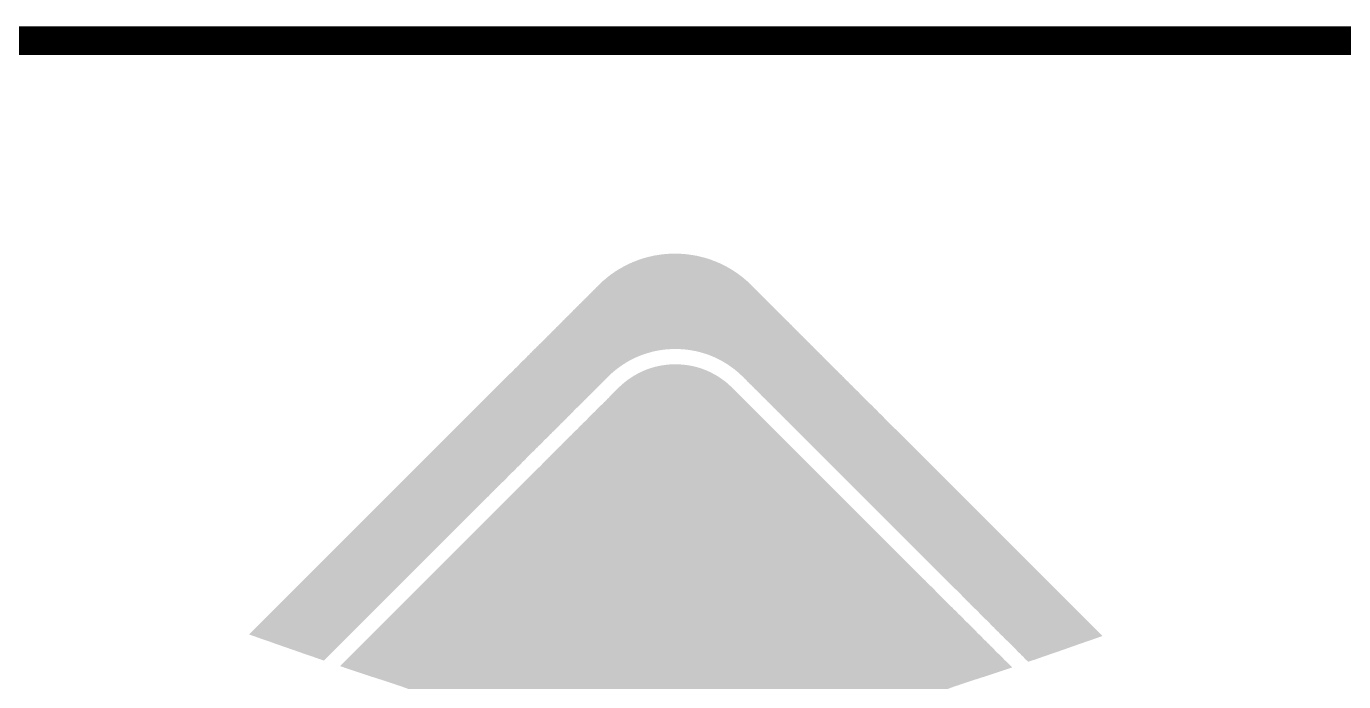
# Model space of a CAD drawing. Extents: x -689 to 317106, y 182884 to 219577.
# Drawn here: x 109086 to 109771, y 184351 to 184692 of the extents above; entities that cross this region are included whole.
import ezdxf
from ezdxf.enums import TextEntityAlignment as Align

# ---------------------------------------------------------------- set-up
doc = ezdxf.new("R2010")
doc.units = 0
doc.header["$LTSCALE"] = 500
doc.header["$MEASUREMENT"] = 0
for name, color, linetype in [('CX-BORD', 7, 'Continuous'), ('CX-BORD-LIN2', 7, 'Continuous'), ('CZ-TEX0', 7, 'Continuous'), ('CZ-TEX1', 7, 'Continuous'), ('CZ-TEX2', 7, 'Continuous'), ('CZ-TEX3', 7, 'Continuous')]:
    doc.layers.add(name, color=color, linetype=linetype)
doc.styles.add('TB_BTXT', font='')
doc.styles.add('TB_TEXT', font='')
doc.styles.get('TB_BTXT').set_extended_font_data('Dotum')
doc.styles.get('TB_TEXT').set_extended_font_data('Dotum')

# ---------------------------------------------------------------- blocks, each defined once
blk = doc.blocks.new('CXBLKA1')
at = {"layer": 'CX-BORD'}
h = blk.add_hatch(color=7, dxfattribs=at)
h.dxf.hatch_style = 1
h.paths.add_polyline_path([(51.462, 32.787), (51.49, 32.783), (51.517, 32.779), (51.544, 32.774), (51.571, 32.769), (51.598, 32.762), (51.624, 32.755), (51.65, 32.747), (51.676, 32.739), (51.702, 32.73), (51.727, 32.72), (51.752, 32.709), (51.777, 32.698), (51.801, 32.686), (51.826, 32.673), (51.849, 32.66), (51.873, 32.645), (51.896, 32.631), (51.919, 32.615), (51.941, 32.599), (51.963, 32.583), (51.985, 32.565), (52.006, 32.547), (52.026, 32.529), (52.043, 32.513), (52.053, 32.503), (52.055, 32.501), (52.062, 32.494), (52.063, 32.493), (52.063, 32.492), (52.064, 32.491), (52.065, 32.491), (52.066, 32.49), (52.067, 32.488), (52.068, 32.487), (52.069, 32.486), (52.071, 32.485), (52.072, 32.484), (52.073, 32.483), (52.074, 32.481), (52.076, 32.48), (52.077, 32.479), (52.079, 32.477), (52.08, 32.476), (52.082, 32.474), (52.083, 32.473), (52.085, 32.471), (52.087, 32.469), (52.088, 32.468), (52.09, 32.466), (52.092, 32.464), (52.094, 32.462), (52.096, 32.46), (52.097, 32.458), (52.099, 32.456), (52.101, 32.454), (52.103, 32.452), (52.106, 32.45), (52.108, 32.448), (52.11, 32.446), (52.112, 32.444), (52.114, 32.441), (52.117, 32.439), (52.119, 32.437), (52.121, 32.434), (52.124, 32.432), (52.126, 32.429), (52.129, 32.427), (52.131, 32.424), (52.134, 32.422), (52.137, 32.419), (52.139, 32.417), (52.142, 32.414), (52.145, 32.411), (52.148, 32.408), (52.15, 32.405), (52.153, 32.403), (52.156, 32.4), (52.159, 32.397), (52.162, 32.394), (52.165, 32.391), (52.168, 32.388), (52.171, 32.384), (52.174, 32.381), (52.178, 32.378), (52.181, 32.375), (52.184, 32.372), (52.187, 32.368), (52.191, 32.365), (52.194, 32.362), (52.198, 32.358), (52.201, 32.355), (52.205, 32.351), (52.208, 32.348), (52.212, 32.344), (52.215, 32.341), (52.219, 32.337), (52.223, 32.333), (52.226, 32.33), (52.23, 32.326), (52.234, 32.322), (52.238, 32.318), (52.242, 32.314), (52.245, 32.31), (52.249, 32.306), (52.253, 32.303), (52.257, 32.299), (52.261, 32.294), (52.265, 32.29), (52.27, 32.286), (52.274, 32.282), (52.278, 32.278), (52.282, 32.274), (52.286, 32.27), (52.291, 32.265), (52.295, 32.261), (52.299, 32.257), (52.304, 32.252), (52.308, 32.248), (52.312, 32.243), (52.317, 32.239), (52.321, 32.234), (52.326, 32.23), (52.331, 32.225), (52.335, 32.221), (52.34, 32.216), (52.345, 32.211), (52.349, 32.207), (52.354, 32.202), (52.359, 32.197), (52.364, 32.192), (52.368, 32.187), (52.373, 32.183), (52.378, 32.178), (52.383, 32.173), (52.388, 32.168), (52.393, 32.163), (52.398, 32.158), (52.403, 32.153), (52.408, 32.148), (52.413, 32.142), (52.419, 32.137), (52.424, 32.132), (52.429, 32.127), (52.434, 32.122), (52.44, 32.116), (52.445, 32.111), (52.45, 32.106), (52.456, 32.1), (52.461, 32.095), (52.466, 32.09), (52.472, 32.084), (52.477, 32.079), (52.483, 32.073), (52.488, 32.068), (52.494, 32.062), (52.499, 32.056), (52.505, 32.051), (52.511, 32.045), (52.516, 32.039), (52.522, 32.034), (52.528, 32.028), (52.534, 32.022), (52.539, 32.017), (52.545, 32.011), (52.551, 32.005), (52.557, 31.999), (52.563, 31.993), (52.569, 31.987), (52.575, 31.981), (52.581, 31.975), (52.587, 31.969), (52.593, 31.963), (52.599, 31.957), (52.605, 31.951), (52.617, 31.939), (52.629, 31.927), (52.642, 31.914), (52.654, 31.902), (52.667, 31.889), (52.68, 31.876), (52.692, 31.863), (52.705, 31.851), (52.718, 31.838), (52.732, 31.824), (52.745, 31.811), (52.758, 31.798), (52.771, 31.785), (52.785, 31.771), (52.798, 31.758), (52.812, 31.744), (52.826, 31.73), (52.839, 31.717), (52.853, 31.703), (52.867, 31.689), (52.881, 31.675), (52.895, 31.661), (52.91, 31.646), (52.924, 31.632), (52.938, 31.618), (52.953, 31.603), (52.967, 31.589), (52.982, 31.574), (52.996, 31.56), (53.011, 31.545), (53.026, 31.53), (53.041, 31.515), (53.055, 31.501), (53.07, 31.486), (53.085, 31.471), (53.101, 31.455), (53.116, 31.44), (53.131, 31.425), (53.146, 31.41), (53.162, 31.395), (53.177, 31.379), (53.192, 31.364), (53.208, 31.348), (53.223, 31.333), (53.239, 31.317), (53.255, 31.302), (53.27, 31.286), (53.286, 31.27), (53.302, 31.254), (53.318, 31.238), (53.333, 31.223), (53.349, 31.207), (53.365, 31.191), (53.381, 31.175), (53.397, 31.159), (53.414, 31.143), (53.43, 31.126), (53.446, 31.11), (53.462, 31.094), (53.478, 31.078), (53.494, 31.062), (53.511, 31.045), (53.527, 31.029), (53.543, 31.013), (53.56, 30.996), (53.576, 30.98), (53.593, 30.963), (53.626, 30.931), (53.659, 30.898), (53.692, 30.864), (53.725, 30.831), (53.758, 30.798), (53.792, 30.765), (53.825, 30.731), (53.858, 30.698), (53.892, 30.664), (53.959, 30.598), (54.026, 30.531), (54.059, 30.497), (54.092, 30.464), (54.126, 30.431), (54.159, 30.397), (54.192, 30.364), (54.226, 30.331), (54.259, 30.298), (54.292, 30.265), (54.325, 30.232), (54.341, 30.215), (54.358, 30.199), (54.374, 30.182), (54.39, 30.166), (54.407, 30.15), (54.423, 30.133), (54.439, 30.117), (54.455, 30.101), (54.472, 30.085), (54.488, 30.069), (54.504, 30.053), (54.52, 30.036), (54.536, 30.02), (54.552, 30.004), (54.568, 29.988), (54.584, 29.973), (54.6, 29.957), (54.616, 29.941), (54.631, 29.925), (54.647, 29.909), (54.663, 29.894), (54.678, 29.878), (54.694, 29.862), (54.71, 29.847), (54.725, 29.831), (54.74, 29.816), (54.756, 29.801), (54.771, 29.785), (54.786, 29.77), (54.802, 29.755), (54.817, 29.74), (54.832, 29.725), (54.847, 29.71), (54.862, 29.695), (54.877, 29.68), (54.892, 29.665), (54.906, 29.65), (54.921, 29.635), (54.936, 29.621), (54.95, 29.606), (54.965, 29.592), (54.979, 29.577), (54.993, 29.563), (55.019, 29.538), (55.048, 29.548), (55.088, 29.561), (55.129, 29.575), (55.17, 29.59), (55.213, 29.605), (55.257, 29.62), (55.301, 29.635), (55.347, 29.651), (55.393, 29.667), (55.44, 29.684), (55.488, 29.701), (55.537, 29.718), (55.586, 29.735), (55.637, 29.753), (55.687, 29.77), (55.791, 29.807), (55.784, 29.814), (55.783, 29.815), (55.782, 29.816), (55.781, 29.817), (55.78, 29.818), (55.778, 29.82), (55.777, 29.821), (55.775, 29.822), (55.774, 29.824), (55.772, 29.826), (55.771, 29.827), (55.769, 29.829), (55.767, 29.831), (55.765, 29.833), (55.763, 29.835), (55.761, 29.837), (55.759, 29.839), (55.756, 29.842), (55.754, 29.844), (55.752, 29.846), (55.749, 29.849), (55.747, 29.851), (55.744, 29.854), (55.741, 29.857), (55.739, 29.859), (55.736, 29.862), (55.733, 29.865), (55.73, 29.868), (55.727, 29.871), (55.724, 29.874), (55.721, 29.877), (55.717, 29.881), (55.714, 29.884), (55.711, 29.887), (55.707, 29.891), (55.704, 29.894), (55.7, 29.898), (55.696, 29.902), (55.693, 29.905), (55.689, 29.909), (55.685, 29.913), (55.681, 29.917), (55.677, 29.921), (55.673, 29.925), (55.669, 29.929), (55.665, 29.933), (55.66, 29.938), (55.656, 29.942), (55.652, 29.946), (55.647, 29.951), (55.643, 29.955), (55.638, 29.96), (55.633, 29.965), (55.629, 29.969), (55.624, 29.974), (55.619, 29.979), (55.614, 29.984), (55.609, 29.989), (55.604, 29.994), (55.599, 29.999), (55.594, 30.004), (55.589, 30.009), (55.584, 30.014), (55.578, 30.02), (55.573, 30.025), (55.567, 30.031), (55.562, 30.036), (55.556, 30.042), (55.551, 30.047), (55.545, 30.053), (55.539, 30.059), (55.534, 30.064), (55.528, 30.07), (55.522, 30.076), (55.516, 30.082), (55.51, 30.088), (55.504, 30.094), (55.498, 30.1), (55.492, 30.106), (55.485, 30.113), (55.479, 30.119), (55.473, 30.125), (55.466, 30.132), (55.46, 30.138), (55.454, 30.144), (55.447, 30.151), (55.44, 30.158), (55.434, 30.164), (55.427, 30.171), (55.42, 30.178), (55.414, 30.184), (55.407, 30.191), (55.4, 30.198), (55.393, 30.205), (55.386, 30.212), (55.379, 30.219), (55.372, 30.226), (55.365, 30.233), (55.357, 30.241), (55.35, 30.248), (55.343, 30.255), (55.336, 30.262), (55.328, 30.27), (55.321, 30.277), (55.313, 30.285), (55.306, 30.292), (55.298, 30.3), (55.291, 30.307), (55.283, 30.315), (55.275, 30.323), (55.268, 30.331), (55.26, 30.338), (55.252, 30.346), (55.244, 30.354), (55.236, 30.362), (55.228, 30.37), (55.22, 30.378), (55.212, 30.386), (55.204, 30.394), (55.196, 30.402), (55.188, 30.41), (55.18, 30.418), (55.171, 30.427), (55.163, 30.435), (55.155, 30.443), (55.146, 30.452), (55.138, 30.46), (55.13, 30.468), (55.121, 30.477), (55.113, 30.485), (55.104, 30.494), (55.095, 30.503), (55.087, 30.511), (55.078, 30.52), (55.069, 30.529), (55.061, 30.537), (55.052, 30.546), (55.043, 30.555), (55.034, 30.564), (55.025, 30.573), (55.017, 30.581), (55.008, 30.59), (54.999, 30.599), (54.99, 30.608), (54.981, 30.617), (54.971, 30.627), (54.962, 30.636), (54.953, 30.645), (54.944, 30.654), (54.935, 30.663), (54.926, 30.672), (54.916, 30.682), (54.907, 30.691), (54.898, 30.7), (54.888, 30.71), (54.879, 30.719), (54.87, 30.728), (54.86, 30.738), (54.851, 30.747), (54.841, 30.757), (54.832, 30.766), (54.822, 30.776), (54.813, 30.785), (54.803, 30.795), (54.793, 30.805), (54.784, 30.814), (54.774, 30.824), (54.764, 30.834), (54.755, 30.843), (54.745, 30.853), (54.735, 30.863), (54.725, 30.873), (54.715, 30.883), (54.706, 30.893), (54.696, 30.902), (54.686, 30.912), (54.676, 30.922), (54.666, 30.932), (54.656, 30.942), (54.646, 30.952), (54.636, 30.962), (54.616, 30.982), (54.596, 31.002), (54.575, 31.023), (54.555, 31.043), (54.535, 31.063), (54.514, 31.084), (54.494, 31.104), (54.473, 31.125), (54.453, 31.146), (54.432, 31.166), (54.411, 31.187), (54.39, 31.208), (54.369, 31.229), (54.348, 31.25), (54.327, 31.271), (54.306, 31.292), (54.285, 31.313), (54.264, 31.334), (54.243, 31.355), (54.222, 31.376), (54.201, 31.397), (54.179, 31.419), (54.158, 31.44), (54.137, 31.461), (54.094, 31.504), (54.052, 31.546), (54.009, 31.589), (53.966, 31.632), (53.923, 31.675), (53.881, 31.717), (53.838, 31.76), (53.795, 31.803), (53.774, 31.824), (53.753, 31.845), (53.732, 31.866), (53.71, 31.888), (53.689, 31.909), (53.668, 31.93), (53.647, 31.951), (53.626, 31.972), (53.605, 31.993), (53.584, 32.014), (53.563, 32.035), (53.542, 32.056), (53.521, 32.077), (53.501, 32.098), (53.48, 32.118), (53.459, 32.139), (53.439, 32.16), (53.418, 32.18), (53.398, 32.201), (53.377, 32.221), (53.357, 32.241), (53.337, 32.261), (53.316, 32.282), (53.296, 32.302), (53.286, 32.312), (53.276, 32.322), (53.266, 32.332), (53.257, 32.342), (53.247, 32.352), (53.237, 32.361), (53.227, 32.371), (53.217, 32.381), (53.207, 32.391), (53.197, 32.401), (53.188, 32.411), (53.178, 32.42), (53.168, 32.43), (53.158, 32.44), (53.149, 32.45), (53.139, 32.459), (53.129, 32.469), (53.12, 32.478), (53.11, 32.488), (53.101, 32.498), (53.091, 32.507), (53.082, 32.517), (53.072, 32.526), (53.063, 32.535), (53.053, 32.545), (53.044, 32.554), (53.035, 32.564), (53.025, 32.573), (53.016, 32.582), (53.007, 32.591), (52.997, 32.601), (52.988, 32.61), (52.979, 32.619), (52.97, 32.628), (52.961, 32.637), (52.952, 32.646), (52.943, 32.655), (52.934, 32.664), (52.925, 32.673), (52.916, 32.682), (52.907, 32.691), (52.898, 32.7), (52.889, 32.709), (52.88, 32.718), (52.872, 32.727), (52.863, 32.735), (52.854, 32.744), (52.846, 32.753), (52.837, 32.761), (52.828, 32.77), (52.82, 32.778), (52.811, 32.787), (52.803, 32.795), (52.794, 32.804), (52.786, 32.812), (52.778, 32.821), (52.769, 32.829), (52.761, 32.837), (52.753, 32.845), (52.745, 32.854), (52.736, 32.862), (52.728, 32.87), (52.72, 32.878), (52.712, 32.886), (52.704, 32.894), (52.696, 32.902), (52.688, 32.91), (52.68, 32.918), (52.673, 32.926), (52.665, 32.933), (52.657, 32.941), (52.649, 32.949), (52.642, 32.956), (52.634, 32.964), (52.627, 32.972), (52.619, 32.979), (52.612, 32.987), (52.604, 32.994), (52.597, 33.001), (52.589, 33.009), (52.582, 33.016), (52.575, 33.023), (52.568, 33.03), (52.561, 33.038), (52.554, 33.045), (52.546, 33.052), (52.539, 33.059), (52.533, 33.066), (52.526, 33.073), (52.519, 33.079), (52.512, 33.086), (52.505, 33.093), (52.499, 33.1), (52.492, 33.106), (52.485, 33.113), (52.479, 33.119), (52.472, 33.126), (52.466, 33.132), (52.46, 33.139), (52.453, 33.145), (52.447, 33.151), (52.441, 33.158), (52.435, 33.164), (52.428, 33.17), (52.422, 33.176), (52.416, 33.182), (52.41, 33.188), (52.405, 33.194), (52.399, 33.2), (52.393, 33.205), (52.387, 33.211), (52.382, 33.217), (52.376, 33.222), (52.37, 33.228), (52.365, 33.233), (52.359, 33.239), (52.354, 33.244), (52.349, 33.249), (52.343, 33.255), (52.338, 33.26), (52.333, 33.265), (52.328, 33.27), (52.323, 33.275), (52.318, 33.28), (52.313, 33.285), (52.308, 33.29), (52.304, 33.295), (52.299, 33.299), (52.294, 33.304), (52.29, 33.309), (52.285, 33.313), (52.281, 33.318), (52.276, 33.322), (52.272, 33.326), (52.268, 33.33), (52.264, 33.335), (52.259, 33.339), (52.255, 33.343), (52.251, 33.347), (52.247, 33.351), (52.244, 33.355), (52.24, 33.358), (52.236, 33.362), (52.232, 33.366), (52.229, 33.369), (52.225, 33.373), (52.222, 33.376), (52.218, 33.38), (52.215, 33.383), (52.212, 33.386), (52.209, 33.39), (52.205, 33.393), (52.202, 33.396), (52.199, 33.399), (52.197, 33.402), (52.194, 33.404), (52.191, 33.407), (52.188, 33.41), (52.186, 33.413), (52.183, 33.415), (52.181, 33.418), (52.178, 33.42), (52.176, 33.422), (52.174, 33.425), (52.172, 33.427), (52.169, 33.429), (52.167, 33.431), (52.165, 33.433), (52.164, 33.435), (52.162, 33.436), (52.16, 33.438), (52.158, 33.44), (52.157, 33.441), (52.142, 33.456), (52.137, 33.461), (52.132, 33.466), (52.127, 33.471), (52.121, 33.476), (52.116, 33.481), (52.111, 33.486), (52.106, 33.491), (52.1, 33.496), (52.095, 33.501), (52.089, 33.505), (52.084, 33.51), (52.079, 33.515), (52.073, 33.519), (52.068, 33.524), (52.062, 33.529), (52.057, 33.533), (52.051, 33.538), (52.046, 33.542), (52.04, 33.546), (52.034, 33.551), (52.029, 33.555), (52.023, 33.559), (52.018, 33.564), (52.012, 33.568), (52.006, 33.572), (52, 33.576), (51.995, 33.58), (51.989, 33.584), (51.983, 33.588), (51.977, 33.592), (51.972, 33.596), (51.966, 33.6), (51.96, 33.604), (51.954, 33.608), (51.948, 33.611), (51.942, 33.615), (51.936, 33.619), (51.93, 33.622), (51.924, 33.626), (51.918, 33.629), (51.912, 33.633), (51.906, 33.636), (51.9, 33.64), (51.894, 33.643), (51.888, 33.647), (51.882, 33.65), (51.876, 33.653), (51.87, 33.656), (51.864, 33.66), (51.858, 33.663), (51.852, 33.666), (51.845, 33.669), (51.839, 33.672), (51.833, 33.675), (51.827, 33.678), (51.821, 33.681), (51.814, 33.684), (51.808, 33.687), (51.802, 33.689), (51.795, 33.692), (51.789, 33.695), (51.783, 33.697), (51.776, 33.7), (51.77, 33.703), (51.764, 33.705), (51.757, 33.708), (51.751, 33.71), (51.745, 33.713), (51.738, 33.715), (51.732, 33.717), (51.725, 33.72), (51.719, 33.722), (51.713, 33.724), (51.706, 33.726), (51.7, 33.729), (51.693, 33.731), (51.687, 33.733), (51.68, 33.735), (51.674, 33.737), (51.667, 33.739), (51.661, 33.741), (51.654, 33.742), (51.648, 33.744), (51.641, 33.746), (51.634, 33.748), (51.628, 33.749), (51.621, 33.751), (51.615, 33.753), (51.608, 33.754), (51.602, 33.756), (51.595, 33.757), (51.588, 33.759), (51.582, 33.76), (51.575, 33.762), (51.568, 33.763), (51.562, 33.764), (51.555, 33.766), (51.548, 33.767), (51.542, 33.768), (51.535, 33.769), (51.528, 33.77), (51.522, 33.771), (51.515, 33.772), (51.508, 33.773), (51.502, 33.774), (51.495, 33.775), (51.488, 33.776), (51.482, 33.777), (51.475, 33.778), (51.468, 33.778), (51.461, 33.779), (51.455, 33.78), (51.448, 33.78), (51.441, 33.781), (51.435, 33.782), (51.428, 33.782), (51.421, 33.782), (51.414, 33.783), (51.408, 33.783), (51.401, 33.784), (51.394, 33.784), (51.387, 33.784), (51.381, 33.784), (51.374, 33.785), (51.367, 33.785), (51.36, 33.785), (51.354, 33.785), (51.347, 33.785), (51.34, 33.785), (51.333, 33.785), (51.327, 33.785), (51.32, 33.785), (51.313, 33.784), (51.307, 33.784), (51.3, 33.784), (51.293, 33.784), (51.286, 33.783), (51.28, 33.783), (51.273, 33.782), (51.266, 33.782), (51.259, 33.782), (51.253, 33.781), (51.246, 33.78), (51.239, 33.78), (51.232, 33.779), (51.226, 33.778), (51.219, 33.778), (51.212, 33.777), (51.206, 33.776), (51.199, 33.775), (51.192, 33.774), (51.186, 33.773), (51.179, 33.772), (51.172, 33.771), (51.166, 33.77), (51.159, 33.769), (51.152, 33.768), (51.146, 33.767), (51.139, 33.766), (51.132, 33.764), (51.126, 33.763), (51.119, 33.762), (51.112, 33.76), (51.106, 33.759), (51.099, 33.757), (51.092, 33.756), (51.086, 33.754), (51.079, 33.753), (51.073, 33.751), (51.066, 33.749), (51.06, 33.748), (51.053, 33.746), (51.046, 33.744), (51.04, 33.742), (51.033, 33.741), (51.027, 33.739), (51.02, 33.737), (51.014, 33.735), (51.007, 33.733), (51.001, 33.731), (50.994, 33.729), (50.988, 33.726), (50.981, 33.724), (50.975, 33.722), (50.969, 33.72), (50.962, 33.717), (50.956, 33.715), (50.949, 33.713), (50.943, 33.71), (50.937, 33.708), (50.93, 33.705), (50.924, 33.703), (50.917, 33.7), (50.911, 33.697), (50.905, 33.695), (50.899, 33.692), (50.892, 33.689), (50.886, 33.687), (50.88, 33.684), (50.873, 33.681), (50.867, 33.678), (50.861, 33.675), (50.855, 33.672), (50.849, 33.669), (50.842, 33.666), (50.836, 33.663), (50.83, 33.66), (50.824, 33.656), (50.818, 33.653), (50.812, 33.65), (50.806, 33.647), (50.8, 33.643), (50.794, 33.64), (50.788, 33.636), (50.782, 33.633), (50.776, 33.629), (50.77, 33.626), (50.764, 33.622), (50.758, 33.619), (50.752, 33.615), (50.746, 33.611), (50.74, 33.608), (50.734, 33.604), (50.728, 33.6), (50.722, 33.596), (50.717, 33.592), (50.711, 33.588), (50.705, 33.584), (50.699, 33.58), (50.693, 33.576), (50.688, 33.572), (50.682, 33.568), (50.676, 33.564), (50.671, 33.559), (50.665, 33.555), (50.659, 33.551), (50.654, 33.546), (50.648, 33.542), (50.643, 33.538), (50.637, 33.533), (50.632, 33.529), (50.626, 33.524), (50.621, 33.519), (50.615, 33.515), (50.61, 33.51), (50.604, 33.505), (50.599, 33.501), (50.594, 33.496), (50.588, 33.491), (50.583, 33.486), (50.578, 33.481), (50.573, 33.476), (50.567, 33.471), (50.562, 33.466), (50.557, 33.461), (50.552, 33.456), (50.552, 33.456), (50.552, 33.456), (50.551, 33.456), (50.551, 33.455), (50.551, 33.455), (50.55, 33.455), (50.55, 33.454), (50.549, 33.453), (50.548, 33.453), (50.548, 33.452), (50.547, 33.451), (50.546, 33.45), (50.545, 33.449), (50.544, 33.448), (50.543, 33.447), (50.541, 33.446), (50.54, 33.444), (50.539, 33.443), (50.537, 33.441), (50.536, 33.44), (50.534, 33.438), (50.532, 33.437), (50.53, 33.435), (50.529, 33.433), (50.527, 33.431), (50.525, 33.429), (50.523, 33.427), (50.52, 33.425), (50.518, 33.422), (50.516, 33.42), (50.513, 33.418), (50.511, 33.415), (50.508, 33.413), (50.506, 33.41), (50.503, 33.407), (50.5, 33.405), (50.498, 33.402), (50.495, 33.399), (50.492, 33.396), (50.489, 33.393), (50.486, 33.39), (50.482, 33.387), (50.479, 33.383), (50.476, 33.38), (50.473, 33.377), (50.469, 33.373), (50.466, 33.37), (50.462, 33.366), (50.458, 33.363), (50.455, 33.359), (50.451, 33.355), (50.447, 33.351), (50.443, 33.347), (50.439, 33.343), (50.435, 33.339), (50.431, 33.335), (50.427, 33.331), (50.422, 33.327), (50.418, 33.322), (50.414, 33.318), (50.409, 33.314), (50.405, 33.309), (50.4, 33.305), (50.396, 33.3), (50.391, 33.295), (50.386, 33.29), (50.381, 33.286), (50.377, 33.281), (50.372, 33.276), (50.367, 33.271), (50.362, 33.266), (50.356, 33.261), (50.351, 33.256), (50.346, 33.25), (50.341, 33.245), (50.335, 33.24), (50.33, 33.234), (50.324, 33.229), (50.319, 33.223), (50.313, 33.218), (50.308, 33.212), (50.302, 33.206), (50.296, 33.201), (50.29, 33.195), (50.285, 33.189), (50.279, 33.183), (50.273, 33.177), (50.267, 33.171), (50.261, 33.165), (50.254, 33.159), (50.248, 33.152), (50.242, 33.146), (50.236, 33.14), (50.229, 33.134), (50.223, 33.127), (50.216, 33.121), (50.21, 33.114), (50.203, 33.108), (50.197, 33.101), (50.19, 33.094), (50.183, 33.088), (50.177, 33.081), (50.17, 33.074), (50.163, 33.067), (50.156, 33.06), (50.149, 33.053), (50.142, 33.046), (50.135, 33.039), (50.128, 33.032), (50.121, 33.025), (50.113, 33.018), (50.106, 33.01), (50.099, 33.003), (50.092, 32.996), (50.084, 32.988), (50.077, 32.981), (50.069, 32.974), (50.062, 32.966), (50.054, 32.958), (50.047, 32.951), (50.039, 32.943), (50.031, 32.935), (50.023, 32.928), (50.016, 32.92), (50.008, 32.912), (50, 32.904), (49.992, 32.896), (49.984, 32.888), (49.976, 32.88), (49.968, 32.872), (49.96, 32.864), (49.952, 32.856), (49.944, 32.848), (49.935, 32.84), (49.927, 32.831), (49.919, 32.823), (49.91, 32.815), (49.902, 32.806), (49.894, 32.798), (49.885, 32.79), (49.877, 32.781), (49.868, 32.773), (49.86, 32.764), (49.851, 32.755), (49.842, 32.747), (49.834, 32.738), (49.825, 32.729), (49.816, 32.721), (49.808, 32.712), (49.799, 32.703), (49.79, 32.694), (49.781, 32.685), (49.772, 32.676), (49.763, 32.668), (49.754, 32.659), (49.745, 32.65), (49.736, 32.641), (49.727, 32.631), (49.718, 32.622), (49.709, 32.613), (49.7, 32.604), (49.691, 32.595), (49.681, 32.586), (49.672, 32.576), (49.663, 32.567), (49.654, 32.558), (49.644, 32.548), (49.635, 32.539), (49.625, 32.53), (49.616, 32.52), (49.606, 32.511), (49.597, 32.501), (49.587, 32.492), (49.578, 32.482), (49.568, 32.473), (49.559, 32.463), (49.549, 32.453), (49.54, 32.444), (49.53, 32.434), (49.52, 32.424), (49.51, 32.415), (49.501, 32.405), (49.491, 32.395), (49.481, 32.385), (49.471, 32.376), (49.461, 32.366), (49.452, 32.356), (49.442, 32.346), (49.432, 32.336), (49.422, 32.326), (49.412, 32.316), (49.402, 32.306), (49.382, 32.286), (49.362, 32.266), (49.342, 32.246), (49.321, 32.226), (49.301, 32.205), (49.281, 32.185), (49.26, 32.165), (49.24, 32.144), (49.219, 32.124), (49.199, 32.103), (49.178, 32.082), (49.157, 32.061), (49.136, 32.041), (49.116, 32.02), (49.095, 31.999), (49.074, 31.978), (49.053, 31.957), (49.032, 31.936), (49.011, 31.915), (48.99, 31.894), (48.968, 31.873), (48.947, 31.852), (48.926, 31.83), (48.905, 31.809), (48.862, 31.767), (48.82, 31.724), (48.777, 31.682), (48.735, 31.639), (48.692, 31.596), (48.65, 31.554), (48.607, 31.511), (48.565, 31.469), (48.543, 31.448), (48.522, 31.427), (48.501, 31.405), (48.48, 31.384), (48.459, 31.363), (48.438, 31.342), (48.417, 31.321), (48.396, 31.3), (48.375, 31.279), (48.354, 31.258), (48.333, 31.237), (48.312, 31.217), (48.292, 31.196), (48.271, 31.175), (48.25, 31.155), (48.23, 31.134), (48.209, 31.114), (48.189, 31.093), (48.168, 31.073), (48.148, 31.052), (48.128, 31.032), (48.108, 31.012), (48.088, 30.992), (48.068, 30.972), (48.058, 30.962), (48.048, 30.952), (48.038, 30.942), (48.028, 30.932), (48.018, 30.922), (48.008, 30.912), (47.998, 30.903), (47.988, 30.893), (47.979, 30.883), (47.969, 30.873), (47.959, 30.863), (47.949, 30.854), (47.94, 30.844), (47.93, 30.834), (47.92, 30.825), (47.911, 30.815), (47.901, 30.805), (47.892, 30.796), (47.882, 30.786), (47.873, 30.777), (47.863, 30.767), (47.854, 30.758), (47.844, 30.748), (47.835, 30.739), (47.825, 30.73), (47.816, 30.72), (47.807, 30.711), (47.798, 30.702), (47.788, 30.692), (47.779, 30.683), (47.77, 30.674), (47.761, 30.665), (47.752, 30.656), (47.742, 30.647), (47.733, 30.638), (47.724, 30.629), (47.715, 30.62), (47.706, 30.611), (47.697, 30.602), (47.688, 30.593), (47.68, 30.584), (47.671, 30.575), (47.662, 30.566), (47.653, 30.557), (47.644, 30.549), (47.636, 30.54), (47.627, 30.531), (47.618, 30.523), (47.61, 30.514), (47.601, 30.506), (47.593, 30.497), (47.584, 30.489), (47.576, 30.48), (47.568, 30.472), (47.559, 30.463), (47.551, 30.455), (47.543, 30.447), (47.534, 30.439), (47.526, 30.43), (47.518, 30.422), (47.51, 30.414), (47.502, 30.406), (47.494, 30.398), (47.486, 30.39), (47.478, 30.382), (47.47, 30.374), (47.462, 30.366), (47.454, 30.358), (47.446, 30.35), (47.438, 30.343), (47.431, 30.335), (47.423, 30.327), (47.415, 30.32), (47.408, 30.312), (47.4, 30.305), (47.393, 30.297), (47.385, 30.29), (47.378, 30.282), (47.371, 30.275), (47.363, 30.268), (47.356, 30.26), (47.349, 30.253), (47.342, 30.246), (47.335, 30.239), (47.328, 30.232), (47.321, 30.225), (47.314, 30.218), (47.307, 30.211), (47.3, 30.204), (47.293, 30.197), (47.286, 30.191), (47.28, 30.184), (47.273, 30.177), (47.266, 30.17), (47.26, 30.164), (47.253, 30.157), (47.247, 30.151), (47.24, 30.145), (47.234, 30.138), (47.228, 30.132), (47.221, 30.126), (47.215, 30.119), (47.209, 30.113), (47.203, 30.107), (47.197, 30.101), (47.191, 30.095), (47.185, 30.089), (47.179, 30.083), (47.173, 30.078), (47.168, 30.072), (47.162, 30.066), (47.156, 30.06), (47.151, 30.055), (47.145, 30.049), (47.14, 30.044), (47.134, 30.038), (47.129, 30.033), (47.124, 30.028), (47.118, 30.023), (47.113, 30.017), (47.108, 30.012), (47.103, 30.007), (47.098, 30.002), (47.093, 29.997), (47.088, 29.992), (47.083, 29.988), (47.079, 29.983), (47.074, 29.978), (47.069, 29.974), (47.065, 29.969), (47.06, 29.965), (47.056, 29.96), (47.051, 29.956), (47.047, 29.951), (47.043, 29.947), (47.039, 29.943), (47.035, 29.939), (47.031, 29.935), (47.027, 29.931), (47.023, 29.927), (47.019, 29.923), (47.015, 29.919), (47.011, 29.916), (47.008, 29.912), (47.004, 29.908), (47.001, 29.905), (46.997, 29.901), (46.994, 29.898), (46.99, 29.895), (46.987, 29.891), (46.984, 29.888), (46.981, 29.885), (46.978, 29.882), (46.975, 29.879), (46.972, 29.876), (46.969, 29.873), (46.966, 29.871), (46.964, 29.868), (46.961, 29.865), (46.959, 29.863), (46.956, 29.86), (46.954, 29.858), (46.951, 29.856), (46.949, 29.853), (46.947, 29.851), (46.945, 29.849), (46.943, 29.847), (46.941, 29.845), (46.939, 29.843), (46.937, 29.842), (46.936, 29.84), (46.934, 29.838), (46.919, 29.823), (46.951, 29.812), (46.983, 29.801), (47.015, 29.789), (47.046, 29.778), (47.078, 29.767), (47.109, 29.756), (47.139, 29.746), (47.17, 29.735), (47.2, 29.724), (47.23, 29.714), (47.26, 29.703), (47.289, 29.693), (47.318, 29.683), (47.347, 29.673), (47.376, 29.663), (47.404, 29.653), (47.432, 29.643), (47.459, 29.634), (47.486, 29.624), (47.513, 29.615), (47.54, 29.606), (47.566, 29.597), (47.592, 29.588), (47.617, 29.579), (47.642, 29.57), (47.667, 29.562), (47.691, 29.553), (47.698, 29.551), (47.709, 29.563), (47.724, 29.577), (47.738, 29.592), (47.753, 29.606), (47.767, 29.621), (47.782, 29.635), (47.797, 29.65), (47.811, 29.665), (47.826, 29.68), (47.841, 29.695), (47.856, 29.71), (47.871, 29.725), (47.886, 29.74), (47.901, 29.755), (47.916, 29.77), (47.932, 29.785), (47.947, 29.801), (47.962, 29.816), (47.978, 29.831), (47.993, 29.847), (48.009, 29.862), (48.024, 29.878), (48.04, 29.894), (48.056, 29.909), (48.072, 29.925), (48.087, 29.941), (48.103, 29.957), (48.119, 29.973), (48.135, 29.988), (48.151, 30.004), (48.167, 30.02), (48.183, 30.036), (48.199, 30.053), (48.215, 30.069), (48.231, 30.085), (48.248, 30.101), (48.264, 30.117), (48.28, 30.133), (48.296, 30.15), (48.313, 30.166), (48.329, 30.182), (48.345, 30.199), (48.362, 30.215), (48.378, 30.232), (48.411, 30.265), (48.444, 30.298), (48.477, 30.331), (48.51, 30.364), (48.544, 30.397), (48.577, 30.431), (48.61, 30.464), (48.644, 30.497), (48.677, 30.531), (48.744, 30.598), (48.811, 30.664), (48.844, 30.698), (48.878, 30.731), (48.911, 30.765), (48.945, 30.798), (48.978, 30.831), (49.011, 30.864), (49.044, 30.898), (49.077, 30.931), (49.11, 30.963), (49.127, 30.98), (49.143, 30.996), (49.159, 31.013), (49.176, 31.029), (49.192, 31.045), (49.208, 31.062), (49.225, 31.078), (49.241, 31.094), (49.257, 31.11), (49.273, 31.126), (49.289, 31.143), (49.305, 31.159), (49.321, 31.175), (49.337, 31.191), (49.353, 31.207), (49.369, 31.223), (49.385, 31.238), (49.401, 31.254), (49.417, 31.27), (49.432, 31.286), (49.448, 31.302), (49.464, 31.317), (49.479, 31.333), (49.495, 31.348), (49.51, 31.364), (49.526, 31.379), (49.541, 31.395), (49.557, 31.41), (49.572, 31.425), (49.587, 31.44), (49.602, 31.455), (49.617, 31.471), (49.632, 31.486), (49.647, 31.501), (49.662, 31.515), (49.677, 31.53), (49.692, 31.545), (49.706, 31.56), (49.721, 31.574), (49.736, 31.589), (49.75, 31.603), (49.764, 31.618), (49.779, 31.632), (49.793, 31.646), (49.807, 31.661), (49.821, 31.675), (49.835, 31.689), (49.849, 31.703), (49.863, 31.717), (49.877, 31.73), (49.891, 31.744), (49.904, 31.758), (49.918, 31.771), (49.931, 31.785), (49.945, 31.798), (49.958, 31.811), (49.971, 31.824), (49.984, 31.838), (49.997, 31.851), (50.01, 31.863), (50.023, 31.876), (50.036, 31.889), (50.048, 31.902), (50.061, 31.914), (50.073, 31.927), (50.086, 31.939), (50.098, 31.951), (50.104, 31.957), (50.11, 31.963), (50.116, 31.969), (50.122, 31.975), (50.128, 31.981), (50.134, 31.987), (50.14, 31.993), (50.146, 31.999), (50.152, 32.005), (50.157, 32.011), (50.163, 32.017), (50.169, 32.022), (50.175, 32.028), (50.181, 32.034), (50.186, 32.039), (50.192, 32.045), (50.198, 32.051), (50.203, 32.056), (50.209, 32.062), (50.214, 32.068), (50.22, 32.073), (50.225, 32.079), (50.231, 32.084), (50.236, 32.09), (50.242, 32.095), (50.247, 32.1), (50.252, 32.106), (50.258, 32.111), (50.263, 32.116), (50.268, 32.122), (50.274, 32.127), (50.279, 32.132), (50.284, 32.137), (50.289, 32.142), (50.294, 32.148), (50.299, 32.153), (50.304, 32.158), (50.309, 32.163), (50.314, 32.168), (50.319, 32.173), (50.324, 32.178), (50.329, 32.183), (50.334, 32.187), (50.339, 32.192), (50.344, 32.197), (50.349, 32.202), (50.353, 32.207), (50.358, 32.211), (50.363, 32.216), (50.367, 32.221), (50.372, 32.225), (50.377, 32.23), (50.381, 32.234), (50.386, 32.239), (50.39, 32.243), (50.395, 32.248), (50.399, 32.252), (50.403, 32.257), (50.408, 32.261), (50.412, 32.265), (50.416, 32.27), (50.421, 32.274), (50.425, 32.278), (50.429, 32.282), (50.433, 32.286), (50.437, 32.29), (50.441, 32.294), (50.445, 32.299), (50.449, 32.303), (50.453, 32.306), (50.457, 32.31), (50.461, 32.314), (50.465, 32.318), (50.469, 32.322), (50.473, 32.326), (50.476, 32.33), (50.48, 32.333), (50.484, 32.337), (50.487, 32.341), (50.491, 32.344), (50.494, 32.348), (50.498, 32.351), (50.502, 32.355), (50.505, 32.358), (50.508, 32.362), (50.512, 32.365), (50.515, 32.368), (50.518, 32.372), (50.522, 32.375), (50.525, 32.378), (50.528, 32.381), (50.531, 32.384), (50.534, 32.388), (50.537, 32.391), (50.54, 32.394), (50.543, 32.397), (50.546, 32.4), (50.549, 32.403), (50.552, 32.405), (50.555, 32.408), (50.558, 32.411), (50.561, 32.414), (50.563, 32.417), (50.566, 32.419), (50.569, 32.422), (50.571, 32.424), (50.574, 32.427), (50.576, 32.429), (50.579, 32.432), (50.581, 32.434), (50.584, 32.437), (50.586, 32.439), (50.588, 32.441), (50.59, 32.444), (50.593, 32.446), (50.595, 32.448), (50.597, 32.45), (50.599, 32.452), (50.601, 32.454), (50.603, 32.456), (50.605, 32.458), (50.607, 32.46), (50.609, 32.462), (50.611, 32.464), (50.613, 32.466), (50.614, 32.468), (50.616, 32.469), (50.618, 32.471), (50.619, 32.473), (50.621, 32.474), (50.622, 32.476), (50.624, 32.477), (50.625, 32.479), (50.627, 32.48), (50.628, 32.481), (50.629, 32.483), (50.631, 32.484), (50.632, 32.485), (50.633, 32.486), (50.647, 32.5), (50.656, 32.51), (50.676, 32.529), (50.697, 32.547), (50.718, 32.565), (50.74, 32.583), (50.762, 32.599), (50.784, 32.615), (50.807, 32.631), (50.83, 32.645), (50.853, 32.66), (50.877, 32.673), (50.901, 32.686), (50.926, 32.698), (50.95, 32.709), (50.976, 32.72), (51.001, 32.73), (51.027, 32.739), (51.052, 32.747), (51.079, 32.755), (51.105, 32.762), (51.132, 32.769), (51.158, 32.774), (51.185, 32.779), (51.213, 32.783), (51.24, 32.787), (51.268, 32.789), (51.295, 32.791), (51.323, 32.792), (51.351, 32.793), (51.379, 32.792), (51.407, 32.791), (51.435, 32.789)])
h = blk.add_hatch(color=7, dxfattribs=at)
h.dxf.hatch_style = 1
h.paths.add_polyline_path([(52.276, 32.055), (52.286, 32.045), (52.296, 32.035), (52.307, 32.025), (52.317, 32.015), (52.328, 32.004), (52.338, 31.993), (52.349, 31.983), (52.36, 31.972), (52.371, 31.961), (52.382, 31.95), (52.393, 31.939), (52.404, 31.927), (52.416, 31.916), (52.427, 31.904), (52.439, 31.893), (52.451, 31.881), (52.463, 31.869), (52.475, 31.857), (52.487, 31.845), (52.505, 31.827), (52.517, 31.814), (52.53, 31.802), (52.542, 31.789), (52.555, 31.777), (52.568, 31.764), (52.58, 31.751), (52.593, 31.738), (52.606, 31.725), (52.619, 31.712), (52.633, 31.699), (52.646, 31.686), (52.659, 31.672), (52.673, 31.659), (52.686, 31.645), (52.7, 31.632), (52.714, 31.618), (52.727, 31.604), (52.741, 31.59), (52.755, 31.576), (52.769, 31.562), (52.783, 31.548), (52.798, 31.534), (52.812, 31.52), (52.826, 31.505), (52.841, 31.491), (52.855, 31.477), (52.87, 31.462), (52.884, 31.447), (52.899, 31.433), (52.914, 31.418), (52.929, 31.403), (52.943, 31.388), (52.958, 31.373), (52.973, 31.358), (52.988, 31.343), (53.004, 31.328), (53.019, 31.313), (53.034, 31.298), (53.049, 31.282), (53.065, 31.267), (53.08, 31.251), (53.096, 31.236), (53.111, 31.22), (53.127, 31.205), (53.142, 31.189), (53.158, 31.173), (53.174, 31.158), (53.19, 31.142), (53.205, 31.126), (53.221, 31.11), (53.237, 31.094), (53.253, 31.078), (53.269, 31.062), (53.285, 31.046), (53.301, 31.03), (53.317, 31.014), (53.334, 30.998), (53.35, 30.982), (53.366, 30.966), (53.382, 30.949), (53.399, 30.933), (53.415, 30.917), (53.431, 30.9), (53.448, 30.884), (53.464, 30.868), (53.481, 30.851), (53.513, 30.818), (53.547, 30.785), (53.58, 30.752), (53.613, 30.719), (53.646, 30.686), (53.679, 30.652), (53.713, 30.619), (53.746, 30.585), (53.78, 30.552), (53.846, 30.485), (53.913, 30.418), (53.947, 30.385), (53.98, 30.351), (54.014, 30.318), (54.047, 30.285), (54.08, 30.251), (54.113, 30.218), (54.146, 30.185), (54.179, 30.152), (54.212, 30.119), (54.229, 30.103), (54.245, 30.086), (54.262, 30.07), (54.278, 30.054), (54.294, 30.037), (54.311, 30.021), (54.327, 30.005), (54.343, 29.989), (54.359, 29.972), (54.375, 29.956), (54.392, 29.94), (54.408, 29.924), (54.424, 29.908), (54.44, 29.892), (54.456, 29.876), (54.472, 29.86), (54.487, 29.844), (54.503, 29.828), (54.519, 29.813), (54.535, 29.797), (54.55, 29.781), (54.566, 29.765), (54.582, 29.75), (54.597, 29.734), (54.613, 29.719), (54.628, 29.703), (54.644, 29.688), (54.659, 29.673), (54.674, 29.657), (54.689, 29.642), (54.704, 29.627), (54.72, 29.612), (54.735, 29.597), (54.75, 29.582), (54.764, 29.567), (54.779, 29.552), (54.794, 29.538), (54.809, 29.523), (54.823, 29.508), (54.838, 29.494), (54.852, 29.48), (54.834, 29.474), (54.803, 29.463), (54.773, 29.453), (54.729, 29.439), (54.677, 29.421), (54.631, 29.406), (54.589, 29.392), (54.565, 29.384), (54.549, 29.379), (54.532, 29.374), (54.516, 29.368), (54.498, 29.363), (54.481, 29.357), (54.463, 29.352), (54.445, 29.346), (54.427, 29.34), (54.409, 29.334), (54.39, 29.328), (54.372, 29.321), (54.352, 29.315), (54.333, 29.309), (54.314, 29.302), (54.294, 29.295), (54.274, 29.289), (54.254, 29.282), (54.234, 29.275), (54.213, 29.267), (54.193, 29.26), (54.172, 29.253), (54.151, 29.245), (54.13, 29.238), (54.108, 29.23), (54.087, 29.222), (54.065, 29.214), (54.043, 29.206), (54.021, 29.197), (53.999, 29.189), (53.977, 29.18), (53.955, 29.171), (53.932, 29.163), (53.91, 29.154), (53.887, 29.144), (53.864, 29.135), (53.841, 29.126), (53.818, 29.116), (53.795, 29.106), (53.772, 29.096), (53.749, 29.086), (53.725, 29.076), (53.702, 29.066), (53.678, 29.055), (53.654, 29.045), (53.631, 29.034), (53.607, 29.023), (53.583, 29.012), (53.559, 29), (53.536, 28.989), (53.512, 28.977), (53.488, 28.965), (53.464, 28.953), (53.44, 28.941), (53.416, 28.929), (53.392, 28.916), (53.367, 28.903), (53.343, 28.89), (53.319, 28.877), (53.295, 28.864), (53.271, 28.851), (53.247, 28.837), (53.223, 28.823), (53.199, 28.809), (53.175, 28.795), (53.151, 28.781), (53.127, 28.766), (53.103, 28.751), (53.08, 28.736), (53.056, 28.721), (53.032, 28.706), (53.008, 28.69), (52.985, 28.674), (52.961, 28.659), (52.938, 28.642), (52.915, 28.626), (52.891, 28.609), (52.868, 28.593), (52.845, 28.576), (52.822, 28.558), (52.799, 28.541), (52.776, 28.523), (52.754, 28.505), (52.731, 28.487), (52.709, 28.469), (52.686, 28.45), (52.664, 28.432), (52.642, 28.413), (52.62, 28.393), (52.599, 28.374), (52.577, 28.354), (52.555, 28.334), (52.534, 28.314), (52.513, 28.294), (52.492, 28.273), (52.471, 28.252), (52.451, 28.231), (52.43, 28.21), (52.41, 28.188), (52.39, 28.167), (52.37, 28.144), (52.351, 28.122), (52.331, 28.1), (52.312, 28.077), (52.293, 28.054), (52.275, 28.03), (52.256, 28.007), (52.238, 27.983), (52.22, 27.959), (52.202, 27.935), (52.184, 27.91), (52.167, 27.885), (52.15, 27.86), (52.133, 27.835), (52.117, 27.809), (52.101, 27.783), (52.085, 27.757), (52.069, 27.73), (52.054, 27.704), (52.039, 27.677), (52.024, 27.649), (52.009, 27.622), (51.995, 27.594), (51.981, 27.566), (51.968, 27.537), (51.954, 27.509), (51.941, 27.48), (51.929, 27.45), (51.92, 27.429), (51.911, 27.407), (51.902, 27.384), (51.893, 27.361), (51.884, 27.337), (51.875, 27.312), (51.866, 27.287), (51.857, 27.261), (51.848, 27.235), (51.839, 27.208), (51.83, 27.18), (51.821, 27.153), (51.812, 27.124), (51.803, 27.095), (51.794, 27.066), (51.785, 27.036), (51.776, 27.005), (51.767, 26.974), (51.758, 26.943), (51.748, 26.911), (51.73, 26.847), (51.712, 26.78), (51.694, 26.713), (51.677, 26.643), (51.659, 26.573), (51.641, 26.502), (51.623, 26.429), (51.606, 26.355), (51.588, 26.281), (51.571, 26.206), (51.554, 26.13), (51.537, 26.054), (51.504, 25.9), (51.471, 25.744), (51.439, 25.589), (51.408, 25.434), (51.393, 25.358), (51.378, 25.281), (51.364, 25.358), (51.349, 25.434), (51.318, 25.589), (51.286, 25.744), (51.253, 25.9), (51.22, 26.054), (51.203, 26.13), (51.186, 26.206), (51.168, 26.281), (51.151, 26.355), (51.134, 26.429), (51.116, 26.502), (51.098, 26.573), (51.08, 26.643), (51.062, 26.713), (51.044, 26.78), (51.026, 26.847), (51.008, 26.911), (50.999, 26.943), (50.99, 26.974), (50.981, 27.005), (50.972, 27.036), (50.963, 27.066), (50.954, 27.095), (50.945, 27.124), (50.936, 27.153), (50.927, 27.18), (50.918, 27.208), (50.909, 27.235), (50.9, 27.261), (50.891, 27.287), (50.882, 27.312), (50.873, 27.337), (50.864, 27.361), (50.855, 27.384), (50.846, 27.407), (50.837, 27.429), (50.828, 27.45), (50.815, 27.48), (50.802, 27.509), (50.789, 27.537), (50.776, 27.566), (50.762, 27.594), (50.747, 27.622), (50.733, 27.649), (50.718, 27.677), (50.703, 27.704), (50.688, 27.73), (50.672, 27.757), (50.656, 27.783), (50.64, 27.809), (50.623, 27.835), (50.607, 27.86), (50.59, 27.885), (50.572, 27.91), (50.555, 27.935), (50.537, 27.959), (50.519, 27.983), (50.501, 28.007), (50.482, 28.03), (50.463, 28.054), (50.445, 28.077), (50.425, 28.1), (50.406, 28.122), (50.386, 28.144), (50.367, 28.167), (50.347, 28.188), (50.326, 28.21), (50.306, 28.231), (50.285, 28.252), (50.265, 28.273), (50.244, 28.294), (50.223, 28.314), (50.201, 28.334), (50.18, 28.354), (50.158, 28.374), (50.137, 28.393), (50.115, 28.413), (50.093, 28.432), (50.071, 28.45), (50.048, 28.469), (50.026, 28.487), (50.003, 28.505), (49.981, 28.523), (49.958, 28.541), (49.935, 28.558), (49.912, 28.576), (49.889, 28.593), (49.866, 28.609), (49.843, 28.626), (49.819, 28.642), (49.796, 28.659), (49.772, 28.674), (49.749, 28.69), (49.725, 28.706), (49.701, 28.721), (49.677, 28.736), (49.654, 28.751), (49.63, 28.766), (49.606, 28.781), (49.582, 28.795), (49.558, 28.809), (49.534, 28.823), (49.51, 28.837), (49.486, 28.851), (49.462, 28.864), (49.438, 28.877), (49.414, 28.89), (49.39, 28.903), (49.366, 28.916), (49.342, 28.929), (49.317, 28.941), (49.293, 28.953), (49.269, 28.965), (49.246, 28.977), (49.222, 28.989), (49.198, 29), (49.174, 29.012), (49.15, 29.023), (49.126, 29.034), (49.103, 29.045), (49.079, 29.055), (49.056, 29.066), (49.032, 29.076), (49.009, 29.086), (48.985, 29.096), (48.962, 29.106), (48.939, 29.116), (48.916, 29.126), (48.893, 29.135), (48.87, 29.144), (48.847, 29.154), (48.825, 29.163), (48.802, 29.171), (48.78, 29.18), (48.758, 29.189), (48.736, 29.197), (48.714, 29.206), (48.692, 29.214), (48.67, 29.222), (48.649, 29.23), (48.627, 29.238), (48.606, 29.245), (48.585, 29.253), (48.564, 29.26), (48.544, 29.267), (48.523, 29.275), (48.503, 29.282), (48.483, 29.289), (48.463, 29.295), (48.443, 29.302), (48.424, 29.309), (48.405, 29.315), (48.386, 29.321), (48.367, 29.328), (48.348, 29.334), (48.33, 29.34), (48.312, 29.346), (48.294, 29.352), (48.276, 29.357), (48.259, 29.363), (48.242, 29.368), (48.225, 29.374), (48.208, 29.379), (48.192, 29.384), (48.164, 29.393), (48.134, 29.403), (48.107, 29.412), (48.078, 29.422), (48.047, 29.432), (48.013, 29.443), (47.978, 29.455), (47.941, 29.468), (47.902, 29.481), (47.865, 29.494), (47.879, 29.508), (47.894, 29.523), (47.909, 29.538), (47.924, 29.552), (47.938, 29.567), (47.953, 29.582), (47.968, 29.597), (47.983, 29.612), (47.998, 29.627), (48.013, 29.642), (48.029, 29.657), (48.044, 29.673), (48.059, 29.688), (48.075, 29.703), (48.09, 29.719), (48.106, 29.734), (48.121, 29.75), (48.137, 29.765), (48.152, 29.781), (48.168, 29.797), (48.184, 29.813), (48.2, 29.828), (48.215, 29.844), (48.231, 29.86), (48.247, 29.876), (48.263, 29.892), (48.279, 29.908), (48.295, 29.924), (48.311, 29.94), (48.327, 29.956), (48.344, 29.972), (48.36, 29.989), (48.376, 30.005), (48.392, 30.021), (48.408, 30.037), (48.425, 30.054), (48.441, 30.07), (48.458, 30.086), (48.474, 30.103), (48.49, 30.119), (48.523, 30.152), (48.556, 30.185), (48.59, 30.218), (48.623, 30.251), (48.656, 30.285), (48.689, 30.318), (48.723, 30.351), (48.756, 30.385), (48.789, 30.418), (48.856, 30.485), (48.923, 30.552), (48.957, 30.585), (48.99, 30.619), (49.023, 30.652), (49.057, 30.686), (49.09, 30.719), (49.123, 30.752), (49.156, 30.785), (49.189, 30.818), (49.222, 30.851), (49.239, 30.868), (49.255, 30.884), (49.272, 30.9), (49.288, 30.917), (49.304, 30.933), (49.32, 30.949), (49.337, 30.966), (49.353, 30.982), (49.369, 30.998), (49.385, 31.014), (49.401, 31.03), (49.418, 31.046), (49.434, 31.062), (49.45, 31.078), (49.466, 31.094), (49.481, 31.11), (49.497, 31.126), (49.513, 31.142), (49.529, 31.158), (49.545, 31.173), (49.56, 31.189), (49.576, 31.205), (49.592, 31.22), (49.607, 31.236), (49.623, 31.251), (49.638, 31.267), (49.653, 31.282), (49.669, 31.298), (49.684, 31.313), (49.699, 31.328), (49.714, 31.343), (49.729, 31.358), (49.744, 31.373), (49.759, 31.388), (49.774, 31.403), (49.789, 31.418), (49.804, 31.433), (49.819, 31.447), (49.833, 31.462), (49.848, 31.477), (49.862, 31.491), (49.877, 31.505), (49.891, 31.52), (49.905, 31.534), (49.919, 31.548), (49.934, 31.562), (49.948, 31.576), (49.962, 31.59), (49.975, 31.604), (49.989, 31.618), (50.003, 31.632), (50.017, 31.645), (50.03, 31.659), (50.044, 31.672), (50.057, 31.686), (50.07, 31.699), (50.083, 31.712), (50.096, 31.725), (50.109, 31.738), (50.122, 31.751), (50.135, 31.764), (50.148, 31.777), (50.161, 31.789), (50.173, 31.802), (50.185, 31.814), (50.198, 31.827), (50.21, 31.839), (50.222, 31.851), (50.234, 31.863), (50.246, 31.875), (50.258, 31.887), (50.27, 31.898), (50.281, 31.91), (50.293, 31.922), (50.304, 31.933), (50.315, 31.944), (50.327, 31.955), (50.338, 31.966), (50.348, 31.977), (50.359, 31.988), (50.37, 31.999), (50.381, 32.009), (50.391, 32.02), (50.401, 32.03), (50.412, 32.04), (50.422, 32.05), (50.432, 32.06), (50.446, 32.075), (50.461, 32.09), (50.475, 32.104), (50.489, 32.118), (50.502, 32.131), (50.516, 32.144), (50.528, 32.157), (50.541, 32.17), (50.553, 32.182), (50.565, 32.194), (50.577, 32.206), (50.589, 32.217), (50.6, 32.228), (50.61, 32.239), (50.621, 32.249), (50.631, 32.259), (50.643, 32.272), (50.656, 32.284), (50.667, 32.296), (50.678, 32.307), (50.688, 32.317), (50.7, 32.329), (50.711, 32.34), (50.723, 32.352), (50.733, 32.362), (50.744, 32.373), (50.754, 32.383), (50.755, 32.384), (50.756, 32.385), (50.756, 32.385), (50.757, 32.386), (50.757, 32.386), (50.758, 32.387), (50.758, 32.387), (50.758, 32.387), (50.759, 32.388), (50.759, 32.388), (50.759, 32.388), (50.759, 32.388), (50.759, 32.388), (50.759, 32.388), (50.77, 32.399), (50.792, 32.42), (50.816, 32.44), (50.84, 32.46), (50.865, 32.478), (50.89, 32.495), (50.916, 32.512), (50.943, 32.527), (50.969, 32.542), (50.997, 32.555), (51.025, 32.568), (51.053, 32.579), (51.082, 32.59), (51.111, 32.599), (51.14, 32.607), (51.17, 32.614), (51.2, 32.62), (51.231, 32.625), (51.262, 32.629), (51.293, 32.632), (51.324, 32.633), (51.355, 32.634), (51.386, 32.633), (51.418, 32.631), (51.449, 32.628), (51.479, 32.624), (51.51, 32.619), (51.54, 32.613), (51.57, 32.605), (51.599, 32.597), (51.628, 32.587), (51.657, 32.577), (51.685, 32.565), (51.713, 32.552), (51.74, 32.538), (51.767, 32.524), (51.793, 32.508), (51.819, 32.491), (51.844, 32.473), (51.869, 32.455), (51.893, 32.435), (51.916, 32.414), (51.936, 32.396), (51.946, 32.386), (51.956, 32.375), (51.967, 32.365), (51.978, 32.354), (51.989, 32.342), (52, 32.331), (52.012, 32.32), (52.022, 32.31), (52.033, 32.299), (52.044, 32.287), (52.056, 32.275), (52.069, 32.263), (52.079, 32.253), (52.089, 32.243), (52.1, 32.232), (52.111, 32.221), (52.122, 32.21), (52.133, 32.198), (52.145, 32.186), (52.158, 32.174), (52.17, 32.162), (52.183, 32.149), (52.196, 32.136), (52.209, 32.122), (52.223, 32.108), (52.237, 32.094), (52.252, 32.08), (52.266, 32.065)])
at = {"layer": 'CX-BORD-LIN2', "color": 7, "const_width": 0.3}
blk.add_lwpolyline([(145, 36), (25, 36)], dxfattribs=at)
at = {"layer": 'CZ-TEX0', "color": 7, "style": 'TB_BTXT'}
blk.add_attdef('UD_TITLE', text='', height=10, dxfattribs=at).set_placement((423, 553), align=Align.MIDDLE_CENTER)
at = {"layer": 'CZ-TEX1', "color": 7, "style": 'TB_BTXT'}
blk.add_attdef('PI_CNAME', text='', height=5, dxfattribs=at).set_placement((40, 552), align=Align.BOTTOM_LEFT)
blk.add_attdef('UD_SUBTITLE', text='', height=7, dxfattribs=at).set_placement((423, 538), align=Align.MIDDLE_CENTER)
at = {"layer": 'CZ-TEX2', "color": 7}
for tag, height, style, p in [('UD_CDNAME', 4, 'TB_BTXT', (42, 544)), ('DA_STDNAME', 3, 'TB_TEXT', (783.494, 13.5))]:
    blk.add_attdef(tag, text='', height=height, dxfattribs=dict(at, style=style)).set_placement(p, align=Align.BOTTOM_LEFT)
at = {"layer": 'CZ-TEX2', "color": 7, "style": 'TB_TEXT'}
for tag, height, p in [('DC_RDATE4', 3.5, (353, 52.5)), ('DC_RAPP4', 3.5, (501.558, 52.5)), ('DC_RCHK4', 3.5, (542.361, 52.5)), ('DC_RDGN4', 3.5, (582.361, 52.5)), ('DC_RNUM4', 3, (320, 52)), ('FI_NAME', 4.5, (780, 51)), ('UD_CDIST', 4.5, (676, 50)), ('PI_TITLE', 4.5, (243, 50)), ('DC_RDATE3', 3.5, (353, 45.4)), ('DC_RAPP3', 3.5, (501.558, 45.4)), ('DC_RCHK3', 3.5, (542.361, 45.4)), ('DC_RDGN3', 3.5, (582.361, 45.4)), ('DC_RNUM3', 3, (320, 45)), ('DI_TITLE', 4.5, (780, 44)), ('PI_CDNAME', 4.5, (243, 38)), ('DC_RDATE2', 3.5, (353, 38.5)), ('DC_RAPP2', 3.5, (501.558, 38.5)), ('DC_RCHK2', 3.5, (542.361, 38.5)), ('DC_RDGN2', 3.5, (582.361, 38.5)), ('DA_HSCALE', 4.5, (658.5, 38)), ('DA_VSCALE', 4.5, (693, 38)), ('DC_RNUM2', 3, (320, 38)), ('DI_SUBTITLE', 3.5, (780, 37)), ('DC_RDATE1', 3.5, (353, 31.5)), ('DC_RAPP1', 3.5, (501.558, 31.5)), ('DC_RCHK1', 3.5, (542.361, 31.5)), ('DC_RDGN1', 3.5, (582.361, 31.5)), ('DC_RNUM1', 3, (320, 31)), ('PA_CCLASS', 4.5, (204, 26.5)), ('PI_STAGE', 4.5, (283, 26.5)), ('DI_DRWNO', 4.5, (676, 26.5)), ('DA_PAGENO', 4.5, (780, 26.5))]:
    blk.add_attdef(tag, text='', height=height, dxfattribs=at).set_placement(p, align=Align.MIDDLE_CENTER)
for tag, p in [('DC_RDES4', (377, 52.5)), ('DC_RDES3', (377, 45.4)), ('DC_RDES2', (377, 38.5)), ('DC_RDES1', (377.035, 31.5))]:
    blk.add_attdef(tag, text='', height=3.5, dxfattribs=at).set_placement(p, align=Align.MIDDLE_LEFT)
at = {"layer": 'CZ-TEX3', "color": 7, "style": 'TB_TEXT', "flags": 1}
for tag, p in [('PI_ID', (24, 16)), ('PI_CCODE', (31, 16)), ('PA_DSDATE', (47, 16)), ('PA_DEDATE', (64, 16)), ('PA_CSDATE', (81, 16)), ('PA_CEDATE', (98, 16)), ('PA_CFDATE', (114, 16)), ('EI_ENAME', (132, 16)), ('EI_DEPT', (146, 16)), ('EI_PERSON', (158, 16)), ('EI_EMAIL', (174, 16)), ('CI_CATEG', (189, 16)), ('CI_ROLE', (204, 16)), ('CI_ONAME', (216, 16)), ('CI_ADDR', (232, 16)), ('CI_TEL', (246, 16)), ('CI_FAX', (257, 16)), ('CI_HPADDR', (270, 16)), ('CI_CODE', (287, 16)), ('CI_DEPT', (300, 16)), ('CI_PERSON', (312, 16)), ('CI_EMAIL', (329, 16)), ('CI_PROLE', (342, 16)), ('DI_MANCODE', (357, 16)), ('DI_CATEG', (377, 16)), ('DI_LDATE', (392, 16)), ('DI_PCLASS', (407, 16)), ('DI_MMCLASS', (424, 16)), ('DI_MSCLASS', (443, 16)), ('DI_ECLASS', (462, 16)), ('DI_FNAME', (478, 16)), ('DC_ONAME', (493, 16)), ('DC_NNAME', (510, 16)), ('FI_CODE', (529, 16)), ('FI_CLASS', (545, 16)), ('FI_ICODE1', (563, 16)), ('FI_ICODE2', (581, 16)), ('------------', (597, 16))]:
    blk.add_attdef(tag, p, '', height=2, dxfattribs=at)

msp = doc.modelspace()

# ---------------------------------------------------------------- block references
at = {"xscale": 50, "yscale": 50, "zscale": 50}
msp.add_blockref('CXBLKA1', (106855.64711, 182884.30698), dxfattribs=at)

doc.saveas('drawing.dxf')
